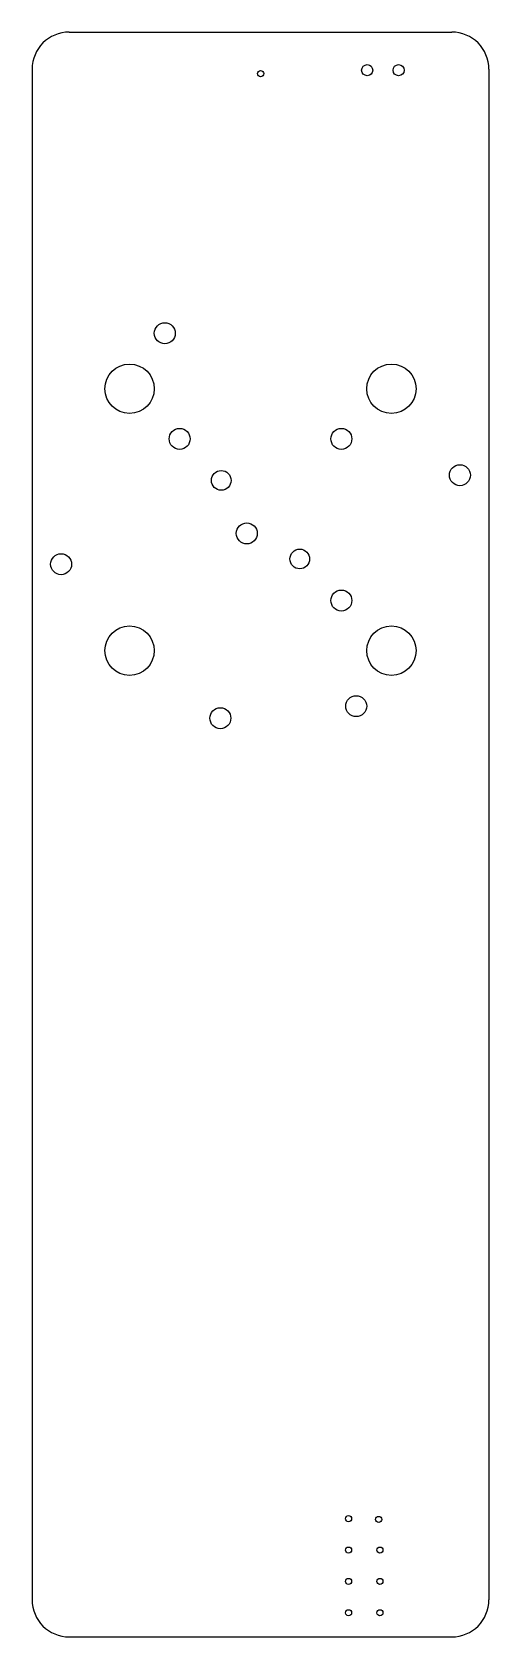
# Model space of a CAD drawing. Header units: millimetres. Extents: x 35 to 72, y -158 to -28.
import ezdxf

# ---------------------------------------------------------------- set-up
doc = ezdxf.new("R2010")
doc.units = ezdxf.units.MM
doc.layers.add('Edge.Cuts', color=254, linetype='CONTINUOUS', true_color=0xd0d2cd)

msp = doc.modelspace()

# ---------------------------------------------------------------- linework, layer by layer
at = {"layer": 'Edge.Cuts', "linetype": 'CONTINUOUS'}
for p, q in [((37.837455, -28.214), (68.837455, -28.214)), ((34.837455, -31.214), (34.837455, -155.214)), ((71.837455, -31.214), (71.837455, -155.214)), ((37.837455, -158.214), (68.837455, -158.214))]:
    msp.add_line(p, q, dxfattribs=at)
at = {"layer": 'Edge.Cuts'}
for centre, radius in [((61.98, -31.3), 0.45), ((64.52, -31.3), 0.45), ((53.35, -31.575), 0.249999), ((45.587565, -52.610131), 0.85), ((42.730853, -57.107398), 2), ((63.944057, -57.107398), 2), ((46.789646, -61.166136), 0.85), ((59.885264, -61.16602), 0.85), ((69.487774, -64.10759), 0.85), ((50.155474, -64.532019), 0.8), ((52.227297, -68.824158), 0.85), ((56.519436, -70.895981), 0.8), ((37.187136, -71.320254), 0.85), ((59.885264, -74.261954), 0.85), ((42.730853, -78.320602), 2), ((63.944057, -78.320602), 2), ((50.084764, -83.79369), 0.85), ((61.087345, -82.817923), 0.85), ((60.4666, -148.6415), 0.25), ((62.914, -148.6983), 0.25), ((60.4666, -151.1815), 0.25), ((63.0066, -151.1815), 0.25), ((60.4666, -153.7215), 0.25), ((63.0066, -153.7215), 0.25), ((60.4666, -156.2615), 0.25), ((63.0066, -156.2615), 0.25)]:
    msp.add_circle(centre, radius, dxfattribs=at)
for centre, radius, start, end in [((37.83752, -31.21407), 3.000065, 90.00124138, 179.99866313), ((68.837, -31.2145), 3.0005, 0.00954785, 89.99131159), ((37.8376, -155.2139), 3.0001, -179.99809023, -90.0027692), ((68.83692, -155.21347), 3.000535, -89.98978406, -0.01012045)]:
    msp.add_arc(centre, radius, start, end, dxfattribs=at)

doc.saveas('drawing.dxf')
